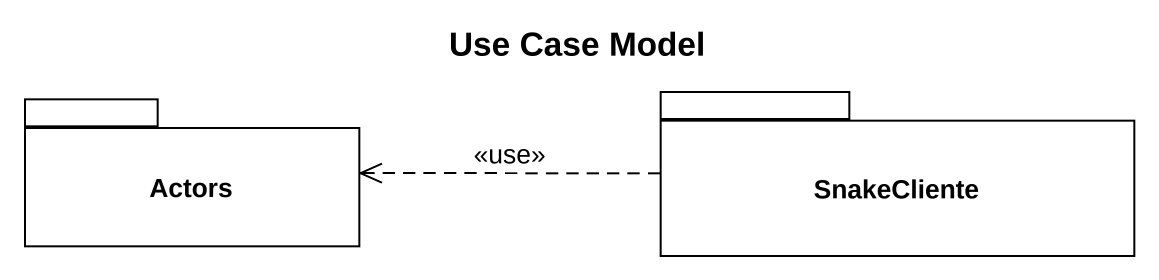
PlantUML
@startuml
title Use Case Model
package Actors {
}
package SnakeCliente {
}
SnakeCliente .left.> Actors : <<use>>
@enduml
